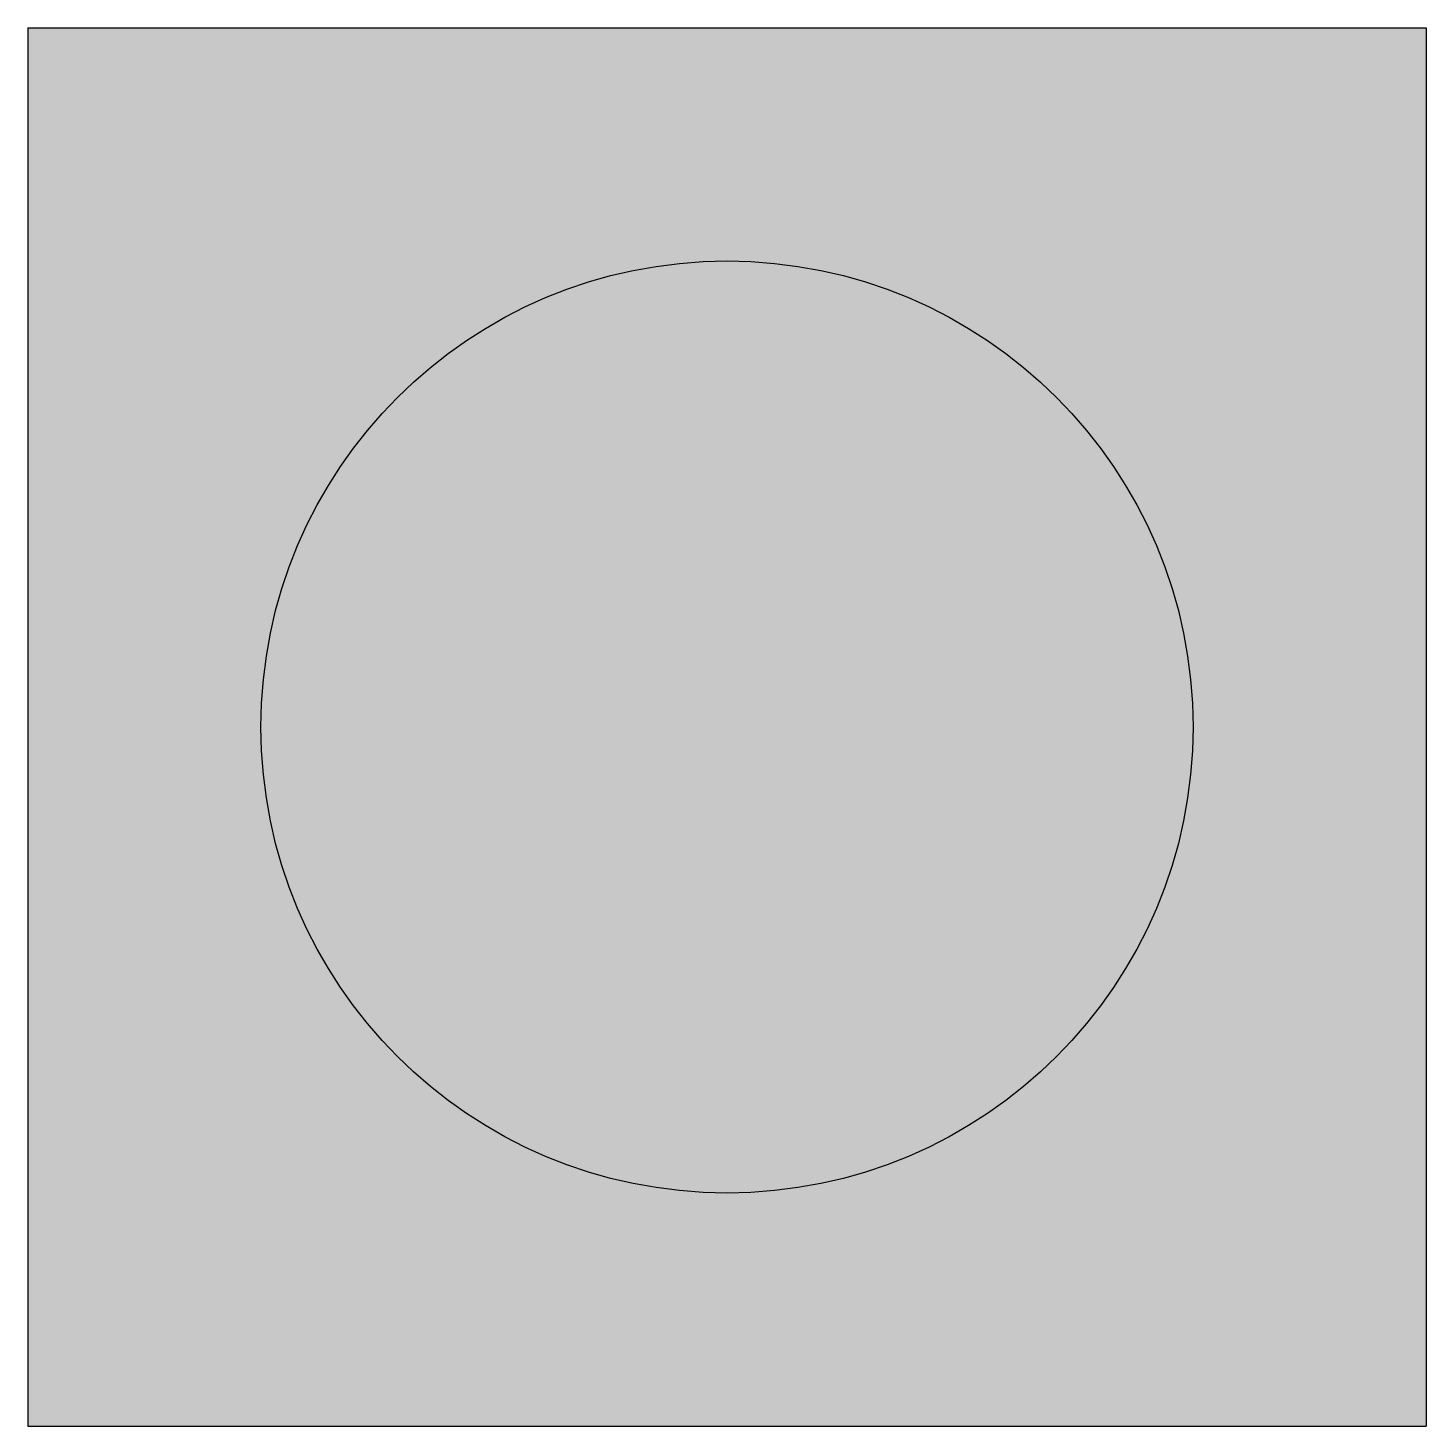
# Model space of a CAD drawing. Extents: x -0.75 to 0.75, y -0.75 to 0.75.
import ezdxf

# ---------------------------------------------------------------- set-up
doc = ezdxf.new("R2010")
doc.units = 0

msp = doc.modelspace()

# ---------------------------------------------------------------- hatches: boundary and pattern name
h = msp.add_hatch(color=256)
h.dxf.hatch_style = 1
h.paths.add_polyline_path([(0.75, 0.75), (-0.75, 0.75), (-0.75, -0.75), (0.75, -0.75)])
h.paths.add_polyline_path([(0.5, 0, -1), (-0.5, 0, -1)], flags=16)
at = {"true_color": 0xffffff}
h = msp.add_hatch(color=7, dxfattribs=at)
h.dxf.hatch_style = 1
h.paths.add_polyline_path([(-0.4238, 0.2652, 1), (0.4238, -0.2652, 1)])

# ---------------------------------------------------------------- linework, layer by layer
for p, q in [((-0.75, 0.75), (0.75, 0.75)), ((-0.75, 0.75), (-0.75, -0.75)), ((0.75, 0.75), (0.75, -0.75)), ((-0.75, -0.75), (0.75, -0.75))]:
    msp.add_line(p, q)
msp.add_circle((0, 0), 0.5)

doc.saveas('drawing.dxf')
